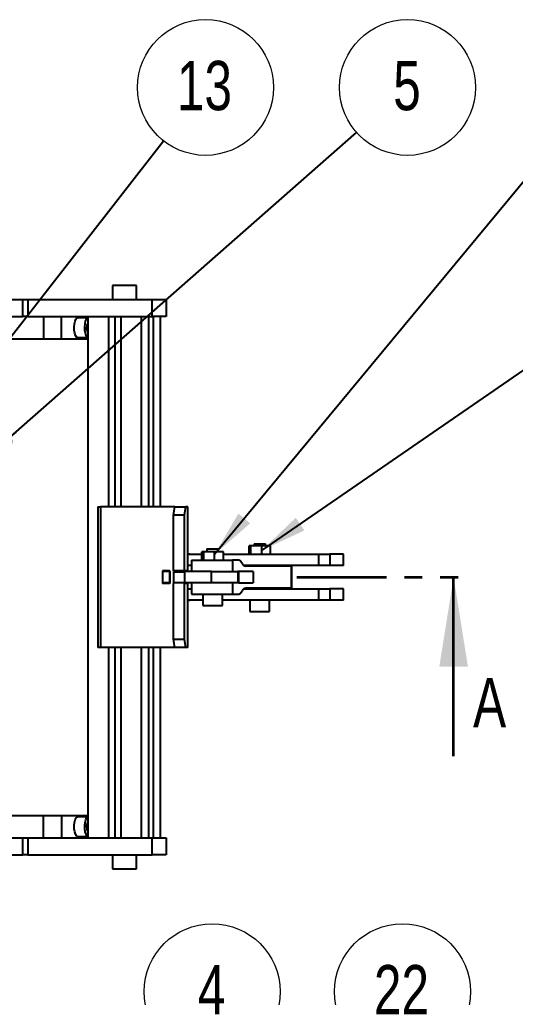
# Model space of a CAD drawing. Header units: millimetres. Extents: x 2 to 418, y 2 to 295.
# Drawn here: x 106.8 to 142, y 101.5 to 170.8 of the extents above; entities that cross this region are included whole.
import ezdxf

# ---------------------------------------------------------------- set-up
doc = ezdxf.new("R2010")
doc.units = ezdxf.units.MM
doc.linetypes.add('PHANTOM', pattern=[12.7, 6.35, -1.27, 1.27, -1.27, 1.27, -1.27])
doc.styles.add('SLDTEXTSTYLE0', font='TXT', dxfattribs={"width": 0.75})
doc.dimstyles.new('SLDDIMSTYLE0', dxfattribs={"dimtxt": 0.18, "dimasz": 1.016, "dimexe": 0, "dimexo": 0.0625, "dimgap": 0, "dimtad": 0, "dimtih": 1, "dimtoh": 1, "dimdec": 0, "dimrnd": 1e-09, "dimzin": 0, "dimdsep": 46, "dimtxsty": 'Standard', "dimblk1": 'DOT', "dimblk2": 'DOT', "dimsah": 1, "dimcen": 0.09, "dimadec": 0, "dimazin": 0, "dimtfac": 1.016, "dimtdec": 0, "dimtofl": 0, "dimtmove": 0, "dimatfit": 3, "dimldrblk": 'DOT', "dimfxl": 1, "dimfrac": 2, "dimtolj": 1, "dimtzin": 0, "dimarcsym": 0})
doc.dimstyles.new('SLDDIMSTYLE1', dxfattribs={"dimtxt": 0.18, "dimasz": 3.302, "dimexe": 0, "dimexo": 0.0625, "dimgap": 0, "dimtad": 0, "dimtih": 1, "dimtoh": 1, "dimdec": 0, "dimrnd": 1e-09, "dimzin": 0, "dimdsep": 46, "dimtxsty": 'Standard', "dimsah": 1, "dimcen": 0.09, "dimadec": 0, "dimazin": 0, "dimtfac": 3.302, "dimtdec": 0, "dimtofl": 0, "dimtmove": 0, "dimatfit": 3, "dimfxl": 1, "dimfrac": 2, "dimtolj": 1, "dimtzin": 0, "dimarcsym": 0})

# ---------------------------------------------------------------- blocks, each defined once
blk = doc.blocks.new('SW_NOTE_30')
at = {"color": 0, "linetype": 'Continuous', "lineweight": 0}
blk.add_circle((2.966, 3.796), 4.817, dxfattribs=at)
at = {"color": 0, "linetype": 'Continuous', "lineweight": 0, "insert": (2.896, 5.683), "char_height": 3.5, "attachment_point": 2, "style": 'SLDTEXTSTYLE0'}
blk.add_mtext('13', dxfattribs=at)
blk = doc.blocks.new('_Dot')
at = {"color": 0, "linetype": 'ByBlock', "lineweight": -2}
blk.add_line((-0.5, 0), (-1, 0), dxfattribs=at)
at = {"color": 0, "linetype": 'ByBlock', "const_width": 0.5}
blk.add_lwpolyline([(-0.25, 0, 1), (0.25, 0, 1)], format="xyb", close=True, dxfattribs=at)
blk = doc.blocks.new('SW_NOTE_42')
at = {"color": 0, "linetype": 'Continuous', "lineweight": 0}
blk.add_circle((3.615, 3.184), 4.817, dxfattribs=at)
at = {"color": 0, "linetype": 'Continuous', "lineweight": 0, "insert": (3.579, 5.072), "char_height": 3.5, "attachment_point": 2, "style": 'SLDTEXTSTYLE0'}
blk.add_mtext('5', dxfattribs=at)
blk = doc.blocks.new('SW_NOTE_48')
at = {"color": 0, "linetype": 'Continuous', "lineweight": 0}
blk.add_circle((-3.712, 3.071), 4.817, dxfattribs=at)
at = {"color": 0, "linetype": 'Continuous', "lineweight": 0, "insert": (-3.747, 4.959), "char_height": 3.5, "attachment_point": 2, "style": 'SLDTEXTSTYLE0'}
blk.add_mtext('4', dxfattribs=at)
blk = doc.blocks.new('SW_NOTE_58')
at = {"color": 0, "linetype": 'Continuous', "lineweight": 0}
blk.add_circle((-3.841, 2.907), 4.817, dxfattribs=at)
at = {"color": 0, "linetype": 'Continuous', "lineweight": 0, "insert": (-3.912, 4.795), "char_height": 3.5, "attachment_point": 2, "style": 'SLDTEXTSTYLE0'}
blk.add_mtext('22', dxfattribs=at)

msp = doc.modelspace()

# ---------------------------------------------------------------- linework, layer by layer
at = {"color": 7, "linetype": 'Continuous', "lineweight": 25}
for p, q in [((113.410315, 151.988177), (113.410315, 150.988176)), ((115.110314, 151.988177), (113.410315, 151.988177)), ((115.110314, 150.988176), (115.110314, 151.988177)), ((90.16243, 150.988176), (107.057926, 150.988176)), ((107.057926, 149.788177), (107.057926, 150.988176)), ((107.057926, 150.988176), (107.399947, 150.988176)), ((107.399947, 150.988176), (107.399947, 149.788177)), ((107.399947, 150.988176), (116.223619, 150.988176)), ((116.223619, 149.788177), (116.223619, 150.988176)), ((116.223619, 150.988176), (117.223618, 150.988176)), ((117.223618, 150.988176), (117.223618, 149.788177)), ((90.16243, 149.788177), (107.057926, 149.788177)), ((107.399947, 149.788177), (107.057926, 149.788177)), ((107.399947, 149.788177), (116.223619, 149.788177)), ((108.52156, 149.788177), (108.52156, 148.188176)), ((109.803272, 148.188176), (109.803272, 149.788177)), ((111.683694, 149.688176), (110.931939, 149.688176)), ((111.594659, 149.216729), (111.571479, 148.877014)), ((111.69689, 149.318002), (111.594659, 149.216729)), ((111.69689, 112.788176), (111.69689, 149.788177)), ((113.153413, 136.288177), (113.153413, 149.788177)), ((113.59804, 136.288177), (113.59804, 149.788177)), ((113.999138, 149.788177), (113.999138, 136.288177)), ((115.455661, 136.288177), (115.455661, 149.788177)), ((115.98579, 136.288177), (115.98579, 149.788177)), ((117.223618, 149.788177), (116.223619, 149.788177)), ((116.293609, 149.788177), (116.293609, 136.288177)), ((116.823742, 136.288177), (116.823742, 149.788177)), ((111.571479, 148.877014), (111.660514, 148.648461)), ((111.586649, 149.099339), (111.69689, 149.099339)), ((111.617208, 148.759624), (111.69689, 148.759624)), ((111.660514, 148.648461), (111.69689, 148.684498)), ((102.052716, 148.188176), (108.52156, 148.188176)), ((108.52156, 148.188176), (109.803272, 148.188176)), ((109.803272, 148.188176), (111.69689, 148.188176)), ((110.931939, 148.288177), (111.683694, 148.288177)), ((112.366104, 136.288177), (112.366104, 126.288176)), ((112.366104, 136.288177), (112.565953, 136.288177)), ((112.565953, 136.288177), (112.565953, 126.288176)), ((117.817232, 136.288177), (112.565953, 136.288177)), ((117.817232, 136.288177), (118.606115, 136.288177)), ((118.76182, 136.288177), (118.606115, 136.288177)), ((118.76182, 131.688176), (118.76182, 136.288177)), ((118.514601, 135.688176), (117.726234, 135.688176)), ((117.726234, 131.738176), (117.726234, 135.688176)), ((118.514601, 131.738176), (118.514601, 135.688176)), ((120.108626, 133.288176), (120.108626, 133.088176)), ((120.108626, 133.288176), (120.88809, 133.288176)), ((120.88809, 133.288176), (120.908624, 133.288176)), ((120.908624, 133.088176), (120.908624, 133.288176)), ((123.086885, 132.918176), (123.086885, 133.518176)), ((123.227245, 133.518176), (123.086885, 133.518176)), ((123.227245, 132.918176), (123.227245, 133.518176)), ((123.986787, 133.518176), (123.227245, 133.518176)), ((123.446429, 133.658177), (123.446429, 133.518176)), ((123.446429, 133.658177), (124.225894, 133.658177)), ((123.986787, 132.918176), (123.986787, 133.518176)), ((124.605975, 133.518176), (123.986787, 133.518176)), ((124.225894, 133.658177), (124.246431, 133.658177)), ((124.246431, 133.518176), (124.246431, 133.658177)), ((124.605975, 132.918176), (124.605975, 133.518176)), ((118.76182, 132.918176), (119.749081, 132.918176)), ((119.749081, 132.488176), (119.749081, 133.088176)), ((119.889438, 133.088176), (119.749081, 133.088176)), ((119.889438, 132.488176), (119.889438, 133.088176)), ((120.648983, 133.088176), (119.889438, 133.088176)), ((120.648983, 132.488176), (120.648983, 133.088176)), ((121.268168, 133.088176), (120.648983, 133.088176)), ((121.268168, 132.488176), (121.268168, 133.088176)), ((121.268168, 132.918176), (128.047544, 132.918176)), ((128.047544, 132.118176), (128.047544, 132.918176)), ((128.047544, 132.918176), (128.816569, 132.918176)), ((128.816569, 132.918176), (128.816569, 132.118176)), ((129.774225, 132.918176), (128.816569, 132.918176)), ((129.774225, 132.118176), (129.774225, 132.918176)), ((119.008625, 132.118176), (118.76182, 132.118176)), ((119.008625, 132.488176), (119.008625, 131.688176)), ((119.008625, 132.488176), (121.928314, 132.488176)), ((121.928314, 132.488176), (121.928314, 131.688176)), ((122.373522, 132.488176), (121.928314, 132.488176)), ((122.615436, 132.224212), (122.448525, 132.441366)), ((128.047544, 132.118176), (122.721982, 132.118176)), ((126.092702, 132.068176), (122.865448, 132.068176)), ((123.446429, 132.118176), (123.446429, 132.068176)), ((124.246431, 132.068176), (124.246431, 132.118176)), ((126.092702, 130.508176), (126.092702, 132.068176)), ((126.092702, 132.068176), (126.124829, 132.068176)), ((126.124829, 130.508176), (126.124829, 132.068176)), ((128.816569, 132.118176), (128.047544, 132.118176)), ((129.774225, 132.118176), (128.816569, 132.118176)), ((116.963765, 131.738176), (116.963765, 130.838176)), ((117.467308, 131.738176), (116.963765, 131.738176)), ((116.963765, 131.688176), (116.963765, 130.888176)), ((117.442358, 131.688176), (116.963765, 131.688176)), ((117.442358, 131.688176), (117.442358, 130.888176)), ((117.467308, 131.688176), (117.442358, 131.688176)), ((117.467308, 131.738176), (117.467308, 130.838176)), ((118.514601, 131.738176), (117.726234, 131.738176)), ((117.726234, 131.688176), (117.726234, 130.888176)), ((120.419008, 131.688176), (117.726234, 131.688176)), ((117.726234, 131.678176), (117.726234, 130.838176)), ((117.726234, 131.678176), (118.514601, 131.678176)), ((117.926956, 131.738176), (117.926956, 131.688176)), ((118.719492, 131.738176), (118.514601, 131.738176)), ((118.514601, 131.678176), (118.514601, 130.838176)), ((118.719492, 131.738176), (118.719492, 131.688176)), ((120.419008, 130.888176), (120.419008, 131.688176)), ((120.419008, 131.688176), (122.284907, 131.688176)), ((122.284907, 131.688176), (122.284907, 130.888176)), ((122.361818, 131.688176), (122.284907, 131.688176)), ((122.361818, 130.888176), (122.361818, 131.688176)), ((123.38101, 131.688176), (122.361818, 131.688176)), ((123.38101, 131.688176), (123.38101, 130.888176)), ((117.442358, 130.888176), (116.963765, 130.888176)), ((117.467308, 130.838176), (116.963765, 130.838176)), ((117.467308, 130.888176), (117.442358, 130.888176)), ((120.419008, 130.888176), (117.726234, 130.888176)), ((117.726234, 126.888176), (117.726234, 130.838176)), ((118.514601, 126.888176), (118.514601, 130.838176)), ((118.514601, 130.838176), (118.524692, 130.838176)), ((118.524692, 130.888176), (118.524692, 130.838176)), ((118.719492, 130.838176), (118.524692, 130.838176)), ((118.719492, 130.888176), (118.719492, 130.838176)), ((118.76182, 126.288176), (118.76182, 130.888176)), ((118.76182, 130.458176), (119.008625, 130.458176)), ((119.008625, 130.888176), (119.008625, 130.088176)), ((122.284907, 130.888176), (120.419008, 130.888176)), ((121.928314, 130.888176), (121.928314, 130.088176)), ((122.361818, 130.888176), (122.284907, 130.888176)), ((122.361818, 130.888176), (123.38101, 130.888176)), ((122.721982, 130.458176), (128.047544, 130.458176)), ((126.092702, 130.508176), (122.865448, 130.508176)), ((123.446429, 130.508176), (123.446429, 130.458176)), ((124.246431, 130.458176), (124.246431, 130.508176)), ((126.124829, 130.508176), (126.092702, 130.508176)), ((128.047544, 129.658176), (128.047544, 130.458176)), ((128.047544, 130.458176), (128.816569, 130.458176)), ((128.816569, 130.458176), (128.816569, 129.658176)), ((129.774225, 130.458176), (128.816569, 130.458176)), ((129.774225, 129.658176), (129.774225, 130.458176)), ((119.008625, 130.088176), (121.928314, 130.088176)), ((119.808624, 130.088176), (119.808624, 129.288176)), ((121.208626, 129.288176), (121.208626, 130.088176)), ((121.928314, 130.088176), (122.373522, 130.088176)), ((122.448525, 130.134987), (122.615436, 130.352141)), ((119.808624, 129.658176), (118.76182, 129.658176)), ((119.808624, 129.288176), (121.172688, 129.288176)), ((121.172688, 129.288176), (121.208626, 129.288176)), ((128.047544, 129.658176), (121.208626, 129.658176)), ((123.14643, 129.658176), (123.14643, 128.858176)), ((124.54643, 128.858176), (124.54643, 129.658176)), ((128.816569, 129.658176), (128.047544, 129.658176)), ((129.774225, 129.658176), (128.816569, 129.658176)), ((123.14643, 128.858176), (124.510494, 128.858176)), ((124.510494, 128.858176), (124.54643, 128.858176)), ((112.565953, 126.288176), (112.366104, 126.288176)), ((117.817232, 126.288176), (112.565953, 126.288176)), ((113.153413, 112.788176), (113.153413, 126.288176)), ((113.59804, 112.788176), (113.59804, 126.288176)), ((113.999138, 126.288176), (113.999138, 112.788176)), ((115.455661, 112.788176), (115.455661, 126.288176)), ((115.98579, 112.788176), (115.98579, 126.288176)), ((116.293609, 126.288176), (116.293609, 112.788176)), ((116.823742, 112.788176), (116.823742, 126.288176)), ((117.726234, 126.888176), (118.514601, 126.888176)), ((118.606115, 126.288176), (117.817232, 126.288176)), ((118.76182, 126.288176), (118.606115, 126.288176)), ((102.052716, 114.388176), (108.52156, 114.388176)), ((108.52156, 112.788176), (108.52156, 114.388176)), ((108.52156, 114.388176), (109.803272, 114.388176)), ((109.803272, 114.388176), (109.803272, 112.788176)), ((109.803272, 114.388176), (111.69689, 114.388176)), ((111.683694, 114.288176), (110.931939, 114.288176)), ((111.660514, 113.927892), (111.571479, 113.699339)), ((111.617208, 113.816729), (111.69689, 113.816729)), ((111.69689, 113.891855), (111.660514, 113.927892)), ((111.571479, 113.699339), (111.594659, 113.359624)), ((111.586649, 113.477014), (111.69689, 113.477014)), ((111.594659, 113.359624), (111.69689, 113.258351)), ((90.16243, 112.788176), (107.057926, 112.788176)), ((107.057926, 111.588177), (107.057926, 112.788176)), ((107.057926, 112.788176), (107.399947, 112.788176)), ((107.399947, 112.788176), (107.399947, 111.588177)), ((107.399947, 112.788176), (116.223619, 112.788176)), ((110.931939, 112.888176), (111.683694, 112.888176)), ((116.223619, 111.588177), (116.223619, 112.788176)), ((116.223619, 112.788176), (117.223618, 112.788176)), ((117.223618, 112.788176), (117.223618, 111.588177)), ((90.16243, 111.588177), (107.057926, 111.588177)), ((107.399947, 111.588177), (107.057926, 111.588177)), ((107.399947, 111.588177), (116.223619, 111.588177)), ((113.410315, 111.588177), (113.410315, 110.588176)), ((115.110314, 110.588176), (115.110314, 111.588177)), ((117.223618, 111.588177), (116.223619, 111.588177)), ((113.410315, 110.588176), (115.045485, 110.588176)), ((115.045485, 110.588176), (115.110314, 110.588176))]:
    msp.add_line(p, q, dxfattribs=at)
at = {"color": 7, "linetype": 'PHANTOM', "lineweight": 35}
msp.add_line((126.47815, 131.288176), (139.17815, 131.288176), dxfattribs=at)
at = {"color": 7, "linetype": 'Continuous', "lineweight": 35}
msp.add_line((137.59065, 118.588176), (137.59065, 131.288176), dxfattribs=at)
at = {"color": 7, "linetype": 'Continuous', "lineweight": 25, "flags": 128}
for points in [[(110.931939, 148.288177), (110.859552, 148.320937), (110.789377, 148.42581), (110.734648, 148.591622), (110.701299, 148.80041), (110.692942, 149.029544), (110.710487, 149.254194), (110.752029, 149.450019)], [(110.752029, 149.450019), (110.813064, 149.595794), (110.886985, 149.675725), (110.931939, 149.688176)], [(111.69689, 148.289241), (111.689329, 148.28837), (111.611307, 148.320937), (111.541131, 148.42581), (111.486402, 148.591622), (111.453054, 148.80041), (111.444697, 149.029544), (111.462242, 149.254194), (111.50378, 149.450019)], [(111.50378, 149.450019), (111.564818, 149.595794), (111.638737, 149.675725), (111.69689, 149.687113)], [(118.76182, 132.976866), (118.895677, 132.937391), (119.079003, 132.918176)], [(119.079003, 129.658176), (118.895677, 129.638962), (118.76182, 129.599487)], [(110.931939, 112.888176), (110.926304, 112.88837), (110.848892, 112.931639), (110.780481, 113.046053), (110.728482, 113.219215), (110.69853, 113.432359), (110.693875, 113.662389), (110.715014, 113.884377), (110.759661, 114.074266), (110.822979, 114.21148), (110.898102, 114.28115), (110.931939, 114.288176)], [(111.69689, 112.88924), (111.678055, 112.88837), (111.600647, 112.931639), (111.532235, 113.046053), (111.480236, 113.219215), (111.450285, 113.432359), (111.445627, 113.662389), (111.466769, 113.884377), (111.511416, 114.074266), (111.574734, 114.21148), (111.649856, 114.28115), (111.69689, 114.287112)]]:
    msp.add_lwpolyline(points, dxfattribs=at)
at = {"color": 7, "linetype": 'Continuous', "lineweight": 25}
for centre, radius, start, end in [((122.363436, 132.388523), 0.100163, 31.84138944, 84.22082744), ((122.899074, 132.400366), 0.333887, 211.84239165, 264.21986619), ((122.899074, 130.175987), 0.333887, 95.78013381, 148.15760835), ((122.363436, 130.18783), 0.100163, 275.77917256, 328.15861056)]:
    msp.add_arc(centre, radius, start, end, dxfattribs=at)
for centre, major_axis, start_param, end_param in [((101.761819, 135.688176), (12.390199, 12.390199), 5.412412431, 5.44945794), ((101.761819, 135.688176), (13.00206, 13.00206), 5.412412431, 5.44771388), ((101.761819, 126.888176), (-12.390199, 12.390199), 3.97532002, 4.01236553), ((101.761819, 126.888176), (-13.00206, 13.00206), 3.977064081, 4.01236553)]:
    msp.add_ellipse(centre, major_axis=major_axis, ratio=0.842328468, start_param=start_param, end_param=end_param, dxfattribs=at)
at = {"color": 7, "linetype": 'Continuous', "lineweight": 35}
msp.add_solid([(137.59065, 131.288176), (136.57465, 124.938176), (138.60665, 124.938176)], dxfattribs=at)

# ---------------------------------------------------------------- block references
at = {"color": 7, "linetype": 'Continuous', "lineweight": 0}
for name, p in [('SW_NOTE_30', (117.033514, 162.231686)), ('SW_NOTE_42', (130.704902, 162.842779)), ('SW_NOTE_48', (124.185078, 98.81447)), ('SW_NOTE_58', (137.805989, 98.978468))]:
    msp.add_blockref(name, p, dxfattribs=at)

# ---------------------------------------------------------------- texts
at = {"color": 7, "linetype": 'Continuous', "insert": (138.97156, 124.145942), "char_height": 3.5, "attachment_point": 1, "style": 'SLDTEXTSTYLE0'}
msp.add_mtext('A', dxfattribs=at)

# ---------------------------------------------------------------- leaders
at = {"color": 7, "linetype": 'Continuous', "lineweight": 0}
for points, dimstyle in [([(105.807651, 140.908284), (130.704902, 162.842779)], 'SLDDIMSTYLE0'), ([(105.201003, 147.092144), (117.033514, 162.231686)], 'SLDDIMSTYLE0'), ([(120.648983, 132.911239), (144.976509, 162.315597)], 'SLDDIMSTYLE1'), ([(123.986788, 133.182273), (144.672288, 147.43592)], 'SLDDIMSTYLE1')]:
    msp.add_leader(points, dimstyle=dimstyle, dxfattribs=at)

doc.saveas('drawing.dxf')
